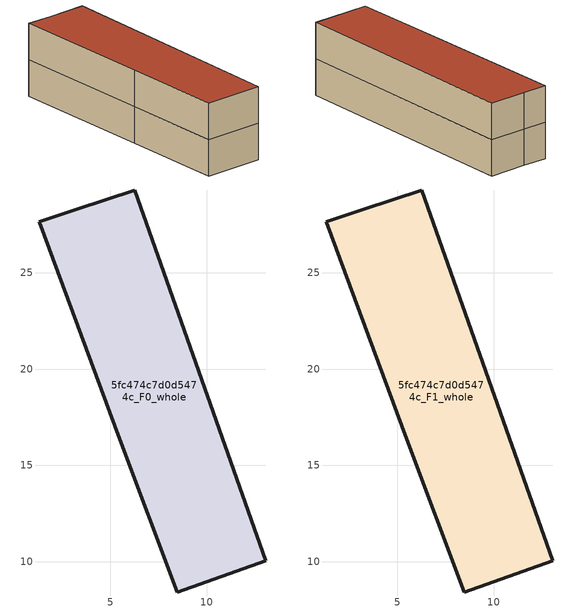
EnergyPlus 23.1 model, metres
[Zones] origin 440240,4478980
5fc474c7d0d5474c_F0_whole
 floor ground (EU_floor_Construction): 6.26,29.3 13.08,10.03 8.46,8.42 5.5,16.35 1.3,27.64 3.26,28.29 z0
 wall outside (EU_wall_Construction): 6.26,29.3 3.26,28.29 1.3,27.64 5.5,16.35 8.46,8.42 13.08,10.03 6.26,29.3 z0:3
5fc474c7d0d5474c_F1_whole
 floor to 5fc474c7d0d5474c_F0_whole (EU_floor_Construction): 6.26,29.3 13.08,10.03 8.46,8.42 5.5,16.35 1.3,27.64 3.26,28.29 z3
 wall outside (EU_wall_Construction): 6.26,29.3 3.26,28.29 1.3,27.64 5.5,16.35 8.46,8.42 13.08,10.03 6.26,29.3 z3:6
 roof outside (EU_roof_Construction): 13.08,10.03 6.26,29.3 3.26,28.29 1.3,27.64 5.5,16.35 8.46,8.42 z6
[Building]
EU S2 Campaign: North Axis=0; Terrain=City; Solar Distribution=FullExterior
[Site:Location]
Madrid: Latitude=40.5; Longitude=-3.5; Time Zone=1; Elevation=609
[SizingPeriod:WeatherFileDays]
AnnualSizingPeriod: Begin Month=1; Begin Day of Month=1; End Month=12; End Day of Month=31; Day of Week for Start Day=Monday; Use Weather File Daylight Saving Period=No; Use Weather File Rain and Snow Indicators=No
[MATERIAL]
EU_InternalMass_Material: Roughness=MediumRough; Thickness=0.1; Conductivity=1; Density=1800; Specific Heat=900; Thermal Absorptance=0.9; Solar Absorptance=0.7; Visible Absorptance=0.7
[MATERIAL:NOMASS] Roughness=MediumRough; Thermal Absorptance=0.9; Solar Absorptance=0.7; Visible Absorptance=0.7
Name | Thermal Resistance
EU_wall_NoMass | 0.609216
EU_roof_NoMass | 0.513268
EU_floor_NoMass | 0.568163
[CONSTRUCTION]
EU_wall_Construction: EU_wall_NoMass
EU_roof_Construction: EU_roof_NoMass
EU_floor_Construction: EU_floor_NoMass
EU_InternalMass_Construction: EU_InternalMass_Material
[ZONE] Type=1; Multiplier=1; Ceiling Height=autocalculate; Volume=311.147; Floor Area=autocalculate; Part of Total Floor Area=Yes
5fc474c7d0d5474c_F0_whole; 5fc474c7d0d5474c_F1_whole
[INTERNALMASS] Construction=EU_InternalMass_Construction; Surface Area=103.716
Name | Zone or ZoneList
5fc474c7d0d5474c_F0_whole_EU_InternalMass | 5fc474c7d0d5474c_F0_whole
5fc474c7d0d5474c_F1_whole_EU_InternalMass | 5fc474c7d0d5474c_F1_whole
[OTHEREQUIPMENT] Fuel Type=Electricity; Design Level Calculation Method=Watts/Area; Power per Zone Floor Area=1; Fraction Latent=0; Fraction Radiant=0; Fraction Lost=0; Carbon Dioxide Generation Rate=0; EndUse Subcategory=EU_Step8_InternalGains
Name | Zone or ZoneList or Space or SpaceList | Schedule
EU_Step8_InternalGain_5fc474c7d0d5474c_F0_whole_f000 | 5fc474c7d0d5474c_F0_whole | EU_Step8_GainSchedule_5fc474c7d0d5474c_F0_whole_f000
EU_Step8_InternalGain_5fc474c7d0d5474c_F1_whole_f000 | 5fc474c7d0d5474c_F1_whole | EU_Step8_GainSchedule_5fc474c7d0d5474c_F1_whole_f000
[ZONEVENTILATION:DESIGNFLOWRATE] Schedule=EU_AlwaysOn; Design Flow Rate Calculation Method=AirChanges/Hour; Air Changes per Hour=0.752966; Ventilation Type=Natural; Fan Pressure Rise=0; Fan Total Efficiency=1; Constant Term Coefficient=1; Temperature Term Coefficient=0; Velocity Term Coefficient=0; Velocity Squared Term Coefficient=0; Minimum Indoor Temperature=-100; Maximum Indoor Temperature=100; Delta Temperature=-100; Minimum Outdoor Temperature=-100; Maximum Outdoor Temperature=100; Maximum Wind Speed=40
Name | Zone or ZoneList or Space or SpaceList
EU_ConstantAir_5fc474c7d0d5474c_F0_whole | 5fc474c7d0d5474c_F0_whole
EU_ConstantAir_5fc474c7d0d5474c_F1_whole | 5fc474c7d0d5474c_F1_whole
[HVACTEMPLATE:THERMOSTAT] Constant Heating Setpoint=20; Constant Cooling Setpoint=50
EU_HeatOnly_5fc474c7d0d5474c_F0_whole; EU_HeatOnly_5fc474c7d0d5474c_F1_whole
[HVACTEMPLATE:ZONE:IDEALLOADSAIRSYSTEM] System Availability Schedule=EU_AlwaysOn; Maximum Heating Supply Air Temperature=50; Minimum Cooling Supply Air Temperature=13; Maximum Heating Supply Air Humidity Ratio=0.0156; Minimum Cooling Supply Air Humidity Ratio=0.0077; Heating Limit=NoLimit; Cooling Limit=NoLimit; Heating Availability Schedule=EU_AlwaysOn; Cooling Availability Schedule=EU_CoolingOff; Dehumidification Control Type=ConstantSensibleHeatRatio; Cooling Sensible Heat Ratio=0.7; Dehumidification Setpoint=60; Humidification Control Type=None; Humidification Setpoint=30; Outdoor Air Method=None; Outdoor Air Flow Rate per Person=0.00944; Outdoor Air Flow Rate per Zone Floor Area=0; Outdoor Air Flow Rate per Zone=0; Demand Controlled Ventilation Type=None; Outdoor Air Economizer Type=NoEconomizer; Heat Recovery Type=None; Sensible Heat Recovery Effectiveness=0.7; Latent Heat Recovery Effectiveness=0.65
Name | Template Thermostat
5fc474c7d0d5474c_F0_whole | EU_HeatOnly_5fc474c7d0d5474c_F0_whole
5fc474c7d0d5474c_F1_whole | EU_HeatOnly_5fc474c7d0d5474c_F1_whole
[SIZING:ZONE] Zone Cooling Design Supply Air Temperature Input Method=SupplyAirTemperature; Zone Cooling Design Supply Air Temperature=13; Zone Heating Design Supply Air Temperature Input Method=SupplyAirTemperature; Zone Heating Design Supply Air Temperature=50; Zone Cooling Design Supply Air Humidity Ratio=0.008; Zone Heating Design Supply Air Humidity Ratio=0.008; Cooling Design Air Flow Method=DesignDay; Cooling Design Air Flow Rate=0; Cooling Minimum Air Flow per Zone Floor Area=0.000762; Cooling Minimum Air Flow=0; Cooling Minimum Air Flow Fraction=0.2; Heating Design Air Flow Method=DesignDay; Heating Design Air Flow Rate=0; Heating Maximum Air Flow per Zone Floor Area=0.002032; Heating Maximum Air Flow=0.141576; Heating Maximum Air Flow Fraction=0.3; Account for Dedicated Outdoor Air System=No; Dedicated Outdoor Air System Control Strategy=NeutralSupplyAir; Dedicated Outdoor Air Low Setpoint Temperature for Design=autosize; Dedicated Outdoor Air High Setpoint Temperature for Design=autosize; Zone Load Sizing Method=Sensible Load Only No Latent Load; Zone Latent Cooling Design Supply Air Humidity Ratio Input Method=HumidityRatioDifference; Zone Cooling Design Supply Air Humidity Ratio Difference=0.005; Zone Latent Heating Design Supply Air Humidity Ratio Input Method=HumidityRatioDifference; Zone Humidification Design Supply Air Humidity Ratio Difference=0.005
5fc474c7d0d5474c_F0_whole; 5fc474c7d0d5474c_F1_whole
[SCHEDULE:CONSTANT]
Name | Hourly Value
EU_AlwaysOn | 1
EU_CoolingOff | 0
[SCHEDULE:FILE] Column Number=1; Rows to Skip at Top=0; Number of Hours of Data=8760; Column Separator=Comma; Interpolate to Timestep=No; Minutes per Item=60; Adjust Schedule for Daylight Savings=Yes
Name | File
EU_Step8_GainSchedule_5fc474c7d0d5474c_F0_whole_f000 | C:\Users\o_iseri\Desktop\OpenUBEM\openubem\outputs\eu_evidence\EU-11\ES-MAD-BERRUGUETE\idfs\5fc474c7d0d5474c\5fc474c7d0d5474c_F0_whole_f000_gain.csv
EU_Step8_GainSchedule_5fc474c7d0d5474c_F1_whole_f000 | C:\Users\o_iseri\Desktop\OpenUBEM\openubem\outputs\eu_evidence\EU-11\ES-MAD-BERRUGUETE\idfs\5fc474c7d0d5474c\5fc474c7d0d5474c_F1_whole_f000_gain.csv
